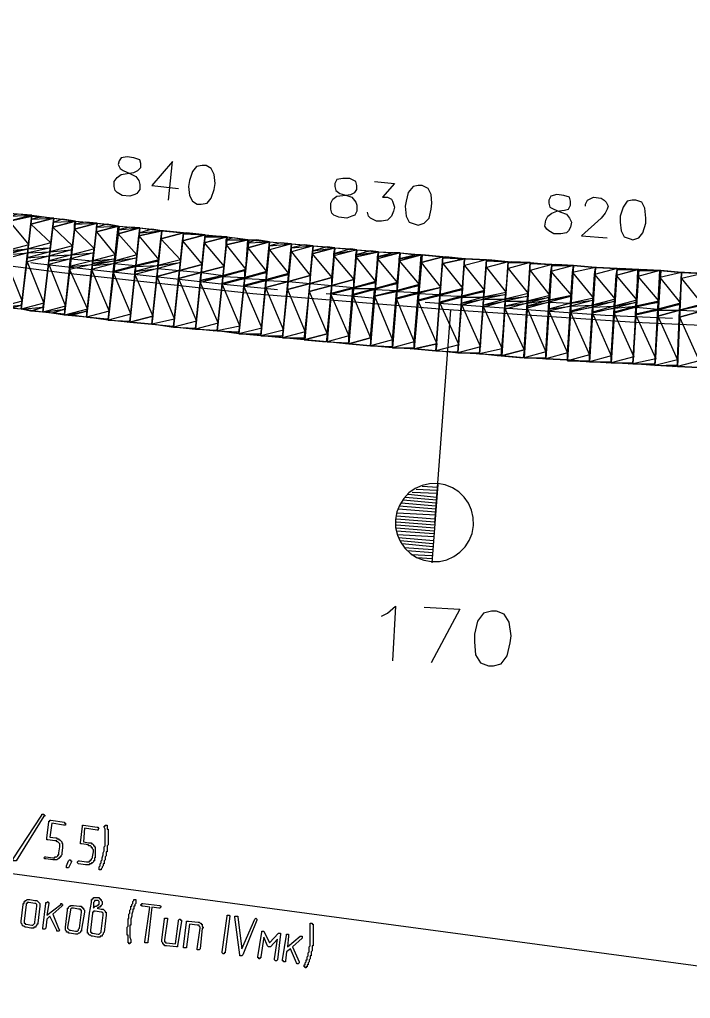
# Model space of a CAD drawing. Header units: millimetres. Extents: x 1 to 1188, y 1 to 840.
# Drawn here: x 632 to 675, y 451 to 513.8 of the extents above; entities that cross this region are included whole.
import ezdxf

# ---------------------------------------------------------------- set-up
doc = ezdxf.new("R2010")
doc.units = ezdxf.units.MM
doc.layers.add('GEOMETRY', color=7, linetype='Continuous')
doc.layers.add('TEXT_OUTLINE', color=7, linetype='Continuous')

msp = doc.modelspace()

# ---------------------------------------------------------------- linework, layer by layer
at = {"layer": 'GEOMETRY'}
for points in [[(40.203, 736.035), (457.652, 546.869), (468.891, 541.916), (480.257, 537.154), (491.752, 532.708), (503.244, 528.391), (514.865, 524.39), (526.613, 520.58), (538.36, 517.088), (550.234, 513.785), (562.109, 510.738), (574.11, 507.88), (586.176, 505.34), (598.241, 502.991), (610.369, 500.958), (622.497, 499.117), (634.69, 497.53), (646.945, 496.196), (659.201, 495.18), (671.456, 494.355), (683.776, 493.783)], [(641.547, 502.165), (641.802, 504.642), (640.468, 503.118), (642.182, 502.927)], [(654.756, 503.371), (656.026, 503.244), (655.264, 502.356), (655.581, 502.356), (655.835, 502.229), (655.898, 502.102), (656.026, 501.72), (655.963, 501.467), (655.835, 501.148), (655.581, 500.895), (655.201, 500.831), (654.882, 500.831), (654.502, 501.022), (654.375, 501.148), (654.31, 501.403)], [(668.281, 501.784), (668.281, 501.91), (668.408, 502.165), (668.535, 502.229), (668.789, 502.356), (669.297, 502.292), (669.488, 502.165), (669.615, 502.039), (669.742, 501.784), (669.678, 501.594), (669.552, 501.34), (669.297, 501.022), (668.027, 499.879), (669.678, 499.752)], [(639.706, 500.388), (639.071, 494.355)], [(653.613, 498.99), (653.105, 492.957)], [(632.721, 498.165), (633.166, 498.102), (645.294, 496.768), (648.532, 496.451)], [(632.721, 498.165), (633.166, 498.102), (645.294, 496.768), (648.532, 496.451)], [(667.519, 497.973), (667.139, 491.942)], [(651.644, 496.196), (654.819, 495.879)], [(651.644, 496.196), (654.819, 495.879)], [(657.994, 495.625), (669.552, 494.798), (673.869, 494.608)], [(657.994, 495.625), (669.552, 494.798), (673.869, 494.608)], [(658.629, 481.464), (659.645, 495.117)], [(658.756, 483.369), (657.169, 483.432)], [(658.756, 483.559), (657.422, 483.623)], [(658.819, 483.751), (657.804, 483.814)], [(658.819, 483.941), (658.439, 478.923)], [(658.693, 482.544), (656.47, 482.734)], [(658.693, 482.734), (656.597, 482.925)], [(658.756, 482.925), (656.723, 483.115)], [(658.756, 483.115), (656.915, 483.306)], [(658.693, 481.972), (656.216, 482.098)], [(658.693, 482.163), (656.28, 482.353)], [(658.693, 482.353), (656.343, 482.544)], [(658.629, 481.718), (656.153, 481.908)], [(658.629, 481.528), (656.153, 481.718)], [(658.629, 481.338), (656.153, 481.528)], [(658.629, 481.146), (656.153, 481.338)], [(658.566, 480.956), (656.153, 481.146)], [(658.566, 480.766), (656.153, 480.956)], [(658.566, 480.576), (656.216, 480.702)], [(658.566, 480.321), (656.28, 480.511)], [(658.502, 480.131), (656.406, 480.321)], [(658.502, 479.94), (656.533, 480.131)], [(658.502, 479.75), (656.66, 479.877)], [(658.502, 479.559), (656.852, 479.685)], [(658.439, 479.369), (657.105, 479.432)], [(658.439, 479.178), (657.485, 479.242)], [(655.201, 475.495), (655.581, 475.685), (656.089, 476.13), (655.898, 472.638)], [(657.931, 476.067), (660.217, 475.94), (658.376, 472.51)], [(549.535, 470.034), (691.078, 450.984)]]:
    msp.add_lwpolyline(points, dxfattribs=at)
for points in [[(638.881, 504.959), (638.5, 504.895), (638.372, 504.705), (638.309, 504.452), (638.435, 504.197), (638.627, 504.07), (639.071, 503.88), (639.452, 503.689), (639.643, 503.435), (639.706, 503.181), (639.706, 502.864), (639.516, 502.609), (639.389, 502.546), (639.071, 502.419), (638.564, 502.482), (638.245, 502.673), (638.119, 502.801), (638.055, 503.054), (638.055, 503.371), (638.245, 503.626), (638.5, 503.816), (638.881, 503.88), (639.326, 503.943), (639.579, 504.07), (639.769, 504.26), (639.769, 504.515), (639.706, 504.769), (639.326, 504.895)], [(643.706, 504.388), (643.326, 504.323), (643.071, 504.006), (642.881, 503.435), (642.818, 503.054), (642.881, 502.482), (643.071, 502.102), (643.389, 501.91), (643.643, 501.91), (644.023, 501.975), (644.278, 502.292), (644.469, 502.864), (644.532, 503.244), (644.469, 503.816), (644.278, 504.197), (643.96, 504.388)], [(652.723, 503.563), (652.343, 503.498), (652.216, 503.244), (652.216, 503.054), (652.279, 502.801), (652.533, 502.609), (652.978, 502.482), (653.295, 502.356), (653.548, 502.039), (653.613, 501.847), (653.613, 501.467), (653.485, 501.213), (653.295, 501.148), (652.978, 501.022), (652.469, 501.085), (652.152, 501.213), (652.026, 501.34), (651.961, 501.594), (651.961, 501.975), (652.089, 502.229), (652.343, 502.419), (652.723, 502.482), (653.231, 502.546), (653.485, 502.673), (653.613, 502.864), (653.613, 503.118), (653.548, 503.371), (653.168, 503.563)], [(657.55, 503.118), (657.232, 503.054), (656.915, 502.673), (656.788, 502.102), (656.723, 501.784), (656.788, 501.148), (656.978, 500.768), (657.359, 500.641), (657.55, 500.578), (657.931, 500.705), (658.248, 501.022), (658.376, 501.594), (658.439, 501.975), (658.376, 502.546), (658.184, 502.927), (657.804, 503.118)], [(666.44, 502.546), (666.058, 502.419), (665.931, 502.165), (665.931, 501.975), (665.995, 501.72), (666.248, 501.594), (666.694, 501.403), (667.075, 501.277), (667.265, 501.022), (667.392, 500.768), (667.329, 500.451), (667.202, 500.196), (667.075, 500.069), (666.694, 500.006), (666.248, 500.006), (665.931, 500.196), (665.805, 500.323), (665.678, 500.514), (665.741, 500.895), (665.868, 501.148), (666.122, 501.34), (666.44, 501.467), (666.947, 501.53), (667.202, 501.594), (667.329, 501.847), (667.329, 502.102), (667.265, 502.356), (666.884, 502.482)], [(671.266, 502.165), (670.948, 502.102), (670.694, 501.72), (670.504, 501.148), (670.504, 500.768), (670.567, 500.196), (670.757, 499.816), (671.139, 499.689), (671.329, 499.626), (671.71, 499.752), (671.964, 500.069), (672.155, 500.705), (672.155, 501.022), (672.091, 501.657), (671.901, 502.039), (671.519, 502.165)], [(631.388, 501.34), (632.784, 501.213), (632.085, 495.18), (630.689, 495.307)], [(631.388, 501.148), (632.784, 501.213), (631.323, 500.831)], [(632.784, 501.148), (631.323, 500.831), (632.784, 501.148), (631.323, 500.831), (632.784, 501.213), (632.784, 501.148), (633.356, 501.085), (632.784, 500.958)], [(632.784, 501.148), (631.323, 500.831), (632.594, 499.307)], [(631.895, 501.277), (631.388, 501.148), (632.784, 501.213)], [(632.784, 501.213), (634.181, 501.022), (633.483, 494.99), (632.085, 495.18)], [(632.784, 500.958), (634.181, 501.022), (632.721, 500.641)], [(632.721, 500.641), (634.181, 501.022)], [(634.181, 501.022), (634.181, 501.022), (634.181, 501.022), (634.181, 501.022), (632.721, 500.641), (634.181, 501.022), (634.753, 500.958), (634.181, 500.768)], [(634.181, 501.022), (632.721, 500.641), (633.991, 499.434)], [(632.784, 501.213), (632.784, 501.213), (632.784, 501.148), (632.784, 501.213), (632.784, 501.148)], [(633.356, 501.085), (632.784, 500.958), (634.181, 501.022)], [(634.181, 501.022), (635.579, 500.831), (634.88, 494.863), (633.483, 494.99)], [(634.753, 500.958), (634.181, 500.768), (635.579, 500.831)], [(631.323, 500.831), (632.594, 499.307), (631.133, 498.927)], [(632.721, 500.641), (633.991, 499.434), (632.531, 499.054)], [(634.118, 500.451), (635.389, 499.244), (633.928, 498.864)], [(634.181, 500.768), (635.579, 500.831), (634.118, 500.451)], [(634.118, 500.451), (635.579, 500.831)], [(635.579, 500.831), (635.579, 500.831), (635.579, 500.831), (635.579, 500.831), (634.118, 500.451), (635.579, 500.831), (636.214, 500.768), (635.515, 500.641)], [(635.579, 500.831), (634.118, 500.451), (635.389, 499.244)], [(635.579, 500.831), (636.976, 500.705), (636.277, 494.672), (634.88, 494.798)], [(635.515, 500.323), (636.785, 499.054), (635.325, 498.672)], [(636.214, 500.768), (635.515, 500.641), (636.976, 500.705)], [(635.515, 500.641), (636.976, 500.705), (635.515, 500.323)], [(635.515, 500.323), (636.976, 500.705)], [(636.976, 500.705), (636.976, 500.705), (636.976, 500.705), (636.976, 500.705), (635.515, 500.323), (636.976, 500.705), (637.61, 500.641), (636.913, 500.451)], [(636.976, 500.705), (635.515, 500.323), (636.785, 499.054)], [(636.976, 500.705), (638.372, 500.514), (637.673, 494.481), (636.277, 494.672)], [(637.61, 500.641), (636.913, 500.451), (638.309, 500.514)], [(636.913, 500.451), (638.309, 500.514), (636.913, 500.133)], [(636.913, 500.133), (638.309, 500.514)], [(638.309, 500.514), (636.913, 500.133)], [(638.309, 500.514), (636.913, 500.133), (638.119, 498.672)], [(638.309, 500.514), (639.706, 500.388), (639.071, 494.355), (637.673, 494.481)], [(638.372, 500.514), (639.071, 500.451), (638.309, 500.26)], [(639.071, 500.451), (638.309, 500.26), (639.706, 500.388)], [(638.309, 500.26), (639.706, 500.388), (638.309, 500.006)], [(638.309, 500.006), (639.706, 500.388)], [(639.706, 500.388), (639.706, 500.388), (639.706, 500.388), (639.706, 500.388), (638.309, 500.006), (639.706, 500.388), (640.468, 500.323), (639.706, 500.069)], [(639.706, 500.388), (638.309, 500.006), (639.516, 498.672)], [(639.706, 500.388), (641.103, 500.196), (640.468, 494.228), (639.071, 494.355)], [(640.468, 500.323), (639.706, 500.069), (641.103, 500.196)], [(636.913, 500.133), (638.119, 498.672), (636.658, 498.292)], [(638.309, 500.006), (639.516, 498.672), (638.119, 498.292)], [(639.643, 499.879), (640.913, 498.355), (639.452, 497.973)], [(639.706, 500.069), (641.103, 500.196), (639.643, 499.879)], [(639.643, 499.879), (641.103, 500.196)], [(641.103, 500.196), (641.103, 500.196), (641.103, 500.196), (641.103, 500.196), (639.643, 499.879)], [(641.103, 500.196), (639.643, 499.879), (640.913, 498.355)], [(641.103, 500.196), (642.501, 500.069), (641.865, 494.038), (640.468, 494.228)], [(641.04, 499.689), (642.309, 498.355), (640.848, 497.973)], [(641.103, 500.196), (642.501, 500.069), (641.04, 499.689)], [(641.04, 499.689), (642.501, 500.069)], [(642.501, 500.069), (642.501, 500.069), (642.501, 500.069), (642.501, 500.069), (641.04, 499.689)], [(642.501, 500.069), (641.04, 499.689), (642.309, 498.355)], [(641.23, 500.196), (641.103, 500.196), (642.501, 500.069)], [(642.501, 500.069), (643.897, 499.943), (643.263, 493.91), (641.865, 494.038)], [(642.501, 500.006), (643.897, 499.943), (642.436, 499.561)], [(642.436, 499.561), (643.897, 499.943)], [(643.897, 499.943), (643.897, 499.943), (643.897, 499.943), (643.897, 499.943), (642.436, 499.561)], [(643.897, 499.943), (642.436, 499.561), (643.706, 498.038)], [(642.501, 500.069), (642.691, 500.069), (642.501, 500.006)], [(642.691, 500.069), (642.501, 500.006), (643.897, 499.943)], [(643.897, 499.943), (645.294, 499.816), (644.659, 493.783), (643.263, 493.91)], [(643.897, 499.816), (645.294, 499.816), (643.833, 499.434)], [(643.833, 499.434), (645.294, 499.816)], [(645.294, 499.816), (645.294, 499.816), (645.294, 499.816), (645.294, 499.816), (643.833, 499.434)], [(645.294, 499.816), (643.833, 499.434), (645.104, 497.91)], [(643.897, 499.943), (644.215, 499.879), (643.897, 499.816)], [(644.215, 499.879), (643.897, 499.816), (645.294, 499.816)], [(645.294, 499.816), (646.691, 499.626), (646.056, 493.593), (644.659, 493.783)], [(645.294, 499.816), (645.676, 499.752), (645.231, 499.626)], [(645.676, 499.752), (645.231, 499.626), (646.628, 499.626)], [(631.133, 498.927), (632.531, 499.054), (631.07, 498.735), (631.133, 498.927), (629.673, 498.545), (631.07, 498.735)], [(632.531, 499.054), (633.991, 499.117), (632.531, 498.8), (632.531, 499.054), (631.07, 498.672), (632.531, 498.8)], [(632.531, 499.054), (631.07, 498.735)], [(631.07, 498.735), (632.531, 499.054), (631.07, 498.672)], [(632.594, 499.307), (631.133, 498.927), (632.531, 499.054)], [(633.991, 499.434), (632.531, 499.054), (633.991, 499.117)], [(633.991, 499.117), (632.531, 498.8), (633.928, 498.864)], [(635.389, 499.244), (633.928, 498.864), (635.325, 498.99)], [(636.785, 499.054), (635.325, 498.672), (636.721, 498.8)], [(642.436, 499.561), (643.706, 498.038), (642.246, 497.656)], [(643.833, 499.434), (645.104, 497.91), (643.643, 497.53)], [(645.231, 499.307), (646.501, 497.72), (645.04, 497.339)], [(645.231, 499.626), (646.628, 499.626), (645.231, 499.307)], [(645.231, 499.307), (646.628, 499.626)], [(646.628, 499.626), (645.231, 499.307)], [(646.628, 499.626), (645.231, 499.307), (646.501, 497.72)], [(646.691, 499.626), (648.025, 499.498), (647.453, 493.466), (646.056, 493.593)], [(646.628, 499.117), (647.834, 497.593), (646.438, 497.213)], [(646.691, 499.626), (647.198, 499.626), (646.628, 499.434)], [(647.198, 499.626), (646.628, 499.434), (648.025, 499.498)], [(646.628, 499.434), (648.025, 499.498), (646.628, 499.117)], [(646.628, 499.117), (648.025, 499.498)], [(648.025, 499.498), (648.025, 499.498), (648.025, 499.498), (648.025, 499.498), (646.628, 499.117)], [(648.025, 499.498), (646.628, 499.117), (647.834, 497.593)], [(648.025, 499.498), (649.421, 499.371), (648.851, 493.339), (647.453, 493.466)], [(648.025, 499.498), (648.723, 499.434), (648.025, 499.244)], [(648.723, 499.434), (648.025, 499.244), (649.421, 499.371)], [(648.025, 499.244), (649.421, 499.371), (648.025, 498.99)], [(649.421, 499.371), (648.025, 498.99), (649.231, 497.466)], [(649.421, 499.371), (650.819, 499.244), (650.247, 493.211), (648.851, 493.339)], [(649.421, 499.371), (650.247, 499.307), (649.421, 499.117)], [(650.247, 499.307), (649.421, 499.117), (650.819, 499.244)], [(649.421, 499.117), (650.819, 499.244), (649.421, 498.864)], [(650.819, 499.244), (649.421, 498.864), (650.628, 497.339)], [(650.819, 499.244), (652.216, 499.117), (651.707, 493.084), (650.31, 493.211)], [(650.819, 498.927), (652.216, 499.117), (650.755, 498.735)], [(650.755, 498.735), (652.216, 499.117)], [(652.216, 499.117), (652.216, 499.117), (652.216, 499.117), (652.216, 499.117), (650.755, 498.735)], [(652.216, 499.117), (650.755, 498.735), (652.026, 497.213)], [(650.819, 499.244), (651.707, 499.181), (650.819, 498.927)], [(651.707, 499.181), (650.819, 498.927), (652.216, 499.117)], [(652.216, 499.117), (653.613, 498.99), (653.105, 492.957), (651.707, 493.084)], [(652.216, 499.117), (653.231, 499.054), (652.152, 498.735)], [(653.231, 499.054), (652.152, 498.735), (653.613, 498.99)], [(631.07, 498.419), (632.15, 495.689), (630.689, 495.307)], [(631.07, 498.672), (632.531, 498.8), (631.07, 498.419)], [(632.531, 498.8), (631.07, 498.419), (632.15, 495.689)], [(633.928, 498.864), (635.325, 498.99), (633.928, 498.609), (633.928, 498.864), (632.467, 498.482), (633.928, 498.609)], [(632.531, 498.8), (633.928, 498.864), (632.467, 498.482)], [(632.467, 498.482), (633.928, 498.609), (632.467, 498.228)], [(633.928, 498.609), (632.467, 498.228), (633.546, 495.56)], [(635.325, 498.672), (636.721, 498.8), (635.26, 498.419), (635.325, 498.672), (633.864, 498.292), (635.26, 498.419)], [(633.928, 498.609), (635.325, 498.672), (633.864, 498.292)], [(633.864, 498.292), (635.26, 498.419), (633.864, 498.038)], [(635.26, 498.419), (633.864, 498.038), (634.944, 495.37)], [(635.325, 498.99), (633.928, 498.609), (635.325, 498.672)], [(635.26, 498.419), (636.658, 498.292), (635.197, 497.91)], [(636.658, 498.292), (638.119, 498.419), (636.658, 498.102), (636.658, 498.292), (635.197, 497.91), (636.658, 498.038)], [(636.721, 498.8), (635.26, 498.419), (636.658, 498.292)], [(638.119, 498.672), (636.658, 498.292), (638.119, 498.419)], [(638.119, 498.292), (639.516, 498.482), (638.055, 498.102), (638.119, 498.292), (636.658, 497.973), (638.055, 498.102)], [(638.119, 498.419), (636.658, 498.102), (638.119, 498.292)], [(639.516, 498.482), (638.055, 498.102), (639.452, 497.973)], [(639.516, 498.672), (638.119, 498.292), (639.516, 498.482)], [(648.025, 498.99), (649.231, 497.466), (647.834, 497.085)], [(649.421, 498.864), (650.628, 497.339), (649.231, 496.958)], [(650.755, 498.735), (652.026, 497.213), (650.628, 496.831)], [(652.152, 498.609), (653.422, 497.085), (652.026, 496.704)], [(652.152, 498.735), (653.613, 498.99), (652.152, 498.609)], [(653.613, 498.99), (652.152, 498.609), (653.422, 497.085)], [(653.613, 498.99), (655.009, 498.864), (654.502, 492.831), (653.105, 492.957)], [(653.548, 498.545), (654.819, 496.958), (653.422, 496.577)], [(653.613, 498.99), (654.502, 498.927), (653.548, 498.672)], [(654.502, 498.927), (653.548, 498.672), (655.009, 498.864)], [(653.548, 498.672), (655.009, 498.864), (653.548, 498.545)], [(653.548, 498.545), (655.009, 498.864)], [(655.009, 498.864), (655.009, 498.864), (655.009, 498.864), (655.009, 498.864), (653.548, 498.545), (655.009, 498.864), (655.963, 498.8), (654.946, 498.545)], [(655.009, 498.864), (653.548, 498.545), (654.819, 496.958)], [(655.009, 498.864), (656.406, 498.8), (655.898, 492.704), (654.502, 492.831)], [(654.946, 498.419), (656.216, 496.894), (654.819, 496.514)], [(655.963, 498.8), (654.946, 498.545), (656.406, 498.8)], [(654.946, 498.545), (656.406, 498.8), (654.946, 498.419)], [(656.406, 498.8), (654.946, 498.419), (656.216, 496.894)], [(656.406, 498.8), (657.804, 498.672), (657.295, 492.64), (655.898, 492.704)], [(656.406, 498.8), (657.422, 498.672), (656.343, 498.419)], [(657.422, 498.672), (656.343, 498.419), (657.74, 498.672)], [(656.343, 498.419), (657.74, 498.672), (656.343, 498.292)], [(656.343, 498.292), (657.74, 498.672)], [(657.74, 498.672), (656.343, 498.292)], [(657.74, 498.672), (656.343, 498.292), (657.614, 496.768)], [(657.74, 498.672), (659.138, 498.545), (658.693, 492.514), (657.295, 492.64)], [(657.804, 498.672), (659.138, 498.545), (657.74, 498.165)], [(657.74, 498.165), (659.138, 498.545)], [(659.138, 498.545), (659.138, 498.545), (659.138, 498.545), (659.138, 498.545), (657.74, 498.165)], [(659.138, 498.545), (657.74, 498.165), (659.01, 496.577)], [(659.138, 498.545), (657.804, 498.672)], [(659.138, 498.545), (660.534, 498.419), (660.09, 492.385), (658.693, 492.514)], [(659.138, 498.545), (659.328, 498.545), (659.138, 498.482)], [(659.328, 498.545), (659.138, 498.482), (660.534, 498.419)], [(659.138, 498.482), (660.534, 498.419), (659.138, 498.102)], [(659.138, 498.102), (660.534, 498.419)], [(660.534, 498.419), (660.534, 498.419), (660.534, 498.419), (660.534, 498.419), (659.138, 498.102)], [(660.534, 498.419), (659.138, 498.102), (660.407, 496.514)], [(660.534, 498.419), (661.931, 498.355), (661.486, 492.322), (660.09, 492.385)], [(660.597, 498.419), (660.534, 498.419), (661.931, 498.355)], [(660.534, 498.419), (661.931, 498.355), (660.534, 497.973)], [(632.467, 498.228), (633.546, 495.56), (632.085, 495.18)], [(633.864, 498.038), (634.944, 495.37), (633.483, 494.99)], [(635.197, 497.91), (636.658, 498.038), (635.197, 497.72)], [(636.658, 498.038), (635.197, 497.72), (636.341, 495.18)], [(636.658, 497.973), (638.055, 498.102), (636.594, 497.72)], [(638.055, 498.102), (636.594, 497.72), (637.738, 495.053)], [(636.658, 498.102), (638.119, 498.292), (636.658, 497.973)], [(639.452, 497.973), (640.913, 498.292), (639.452, 497.91), (639.452, 497.973), (637.992, 497.593), (639.452, 497.91)], [(638.055, 498.102), (639.452, 497.973), (637.992, 497.593)], [(637.992, 497.593), (639.452, 497.91), (637.992, 497.53)], [(639.452, 497.91), (637.992, 497.53), (639.134, 494.863)], [(640.848, 497.973), (642.309, 498.165), (640.848, 497.783), (640.848, 497.973), (639.389, 497.593), (640.848, 497.783)], [(639.452, 497.91), (640.848, 497.973), (639.389, 497.593)], [(639.389, 497.593), (640.848, 497.783), (639.389, 497.403)], [(640.848, 497.783), (639.389, 497.403), (640.531, 494.735)], [(640.913, 498.355), (639.452, 497.973), (640.913, 498.292)], [(640.913, 498.292), (639.452, 497.91), (640.848, 497.973)], [(640.848, 497.783), (642.246, 497.656), (640.785, 497.276)], [(642.309, 498.355), (640.848, 497.973), (642.309, 498.165)], [(642.309, 498.165), (640.848, 497.783), (642.246, 497.656)], [(642.246, 497.656), (643.706, 498.038)], [(643.706, 498.038), (642.246, 497.656)], [(643.706, 498.038), (642.246, 497.656), (643.643, 497.53)], [(643.643, 497.53), (645.104, 497.91)], [(645.104, 497.91), (643.643, 497.53)], [(645.104, 497.91), (643.643, 497.53), (645.04, 497.339)], [(656.343, 498.292), (657.614, 496.768), (656.216, 496.386)], [(657.74, 498.165), (659.01, 496.577), (657.55, 496.259)], [(659.138, 498.102), (660.407, 496.514), (658.946, 496.132)], [(660.534, 497.973), (661.804, 496.386), (660.344, 496.006)], [(661.931, 498.355), (660.534, 497.973), (661.804, 496.386)], [(661.931, 498.355), (663.328, 498.228), (662.883, 492.195), (661.486, 492.322)], [(661.931, 497.847), (663.202, 496.259), (661.741, 495.942)], [(661.931, 498.355), (662.058, 498.355), (661.931, 498.292)], [(662.058, 498.355), (661.931, 498.292), (663.328, 498.228)], [(661.931, 498.292), (663.328, 498.228), (661.931, 497.847)], [(663.328, 498.228), (661.931, 497.847), (663.202, 496.259)], [(663.328, 498.228), (664.726, 498.165), (664.344, 492.069), (662.947, 492.195)], [(663.328, 497.783), (664.598, 496.196), (663.138, 495.815)], [(663.328, 498.228), (663.519, 498.228), (663.328, 498.165)], [(663.519, 498.228), (663.328, 498.165), (664.726, 498.165)], [(663.328, 498.165), (664.726, 498.165), (663.328, 497.783)], [(664.726, 498.165), (663.328, 497.783), (664.598, 496.196)], [(664.726, 498.165), (666.122, 498.038), (665.741, 492.005), (664.344, 492.069)], [(664.726, 498.165), (664.916, 498.102), (664.726, 498.102)], [(664.916, 498.102), (664.726, 498.102), (666.122, 498.038)], [(664.726, 498.102), (666.122, 498.038), (664.726, 497.656)], [(666.122, 498.038), (664.726, 497.656), (665.995, 496.069)], [(666.122, 498.038), (667.519, 497.973), (667.139, 491.942), (665.741, 492.005)], [(666.122, 497.973), (667.519, 497.973), (666.058, 497.593)], [(667.519, 497.973), (666.058, 497.593), (667.392, 496.069)], [(666.122, 498.038), (666.377, 498.038), (666.122, 497.973)], [(666.377, 498.038), (666.122, 497.973), (667.519, 497.973)], [(667.519, 497.973), (668.916, 497.847), (668.535, 491.815), (667.139, 491.942)], [(667.519, 497.973), (668.916, 497.847), (667.456, 497.53)], [(668.916, 497.847), (667.456, 497.53), (668.789, 495.879)], [(668.916, 497.847), (667.519, 497.973)], [(668.916, 497.847), (670.314, 497.783), (669.932, 491.752), (668.535, 491.815)], [(668.916, 497.847), (670.314, 497.783), (668.853, 497.403)], [(670.314, 497.783), (668.853, 497.403), (670.185, 495.815)], [(668.98, 497.847), (668.916, 497.847), (670.314, 497.783)], [(670.314, 497.783), (671.71, 497.72), (671.329, 491.688), (669.932, 491.752)], [(670.314, 497.783), (670.44, 497.783), (670.314, 497.72)], [(670.44, 497.783), (670.314, 497.72), (671.71, 497.72)], [(635.197, 497.72), (636.341, 495.18), (634.88, 494.798)], [(636.594, 497.72), (637.738, 495.053), (636.277, 494.672)], [(637.992, 497.53), (639.134, 494.863), (637.673, 494.481)], [(639.389, 497.403), (640.531, 494.735), (639.071, 494.355)], [(640.785, 497.276), (641.929, 494.545), (640.468, 494.228)], [(640.785, 497.276), (642.246, 497.656)], [(642.246, 497.656), (640.785, 497.276)], [(642.246, 497.656), (640.785, 497.276), (641.929, 494.545)], [(642.182, 497.148), (643.326, 494.418), (641.865, 494.038)], [(642.246, 497.656), (643.643, 497.53), (642.182, 497.148)], [(642.182, 497.148), (643.643, 497.53)], [(643.643, 497.53), (642.182, 497.148)], [(643.643, 497.53), (642.182, 497.148), (643.326, 494.418)], [(645.04, 497.339), (646.438, 497.656), (645.04, 497.276), (645.04, 497.339), (643.58, 497.021), (645.04, 497.276)], [(643.643, 497.53), (645.04, 497.339), (643.58, 497.021)], [(643.58, 497.021), (645.04, 497.276), (643.58, 496.894)], [(645.04, 497.276), (643.58, 496.894), (644.722, 494.291)], [(646.438, 497.213), (647.834, 497.53), (646.438, 497.148), (646.438, 497.213), (644.977, 496.831), (646.438, 497.148)], [(645.04, 497.276), (646.438, 497.213), (644.977, 496.831)], [(644.977, 496.831), (646.438, 497.148), (644.977, 496.768)], [(646.438, 497.148), (644.977, 496.768), (646.119, 494.101)], [(646.501, 497.72), (645.04, 497.339), (646.438, 497.656)], [(646.438, 497.656), (645.04, 497.276), (646.438, 497.213)], [(647.834, 497.085), (649.231, 497.403), (647.834, 497.021), (647.834, 497.085), (646.373, 496.704), (647.834, 497.021)], [(646.438, 497.148), (647.834, 497.085), (646.373, 496.704)], [(647.834, 497.593), (646.438, 497.213), (647.834, 497.53)], [(647.834, 497.53), (646.438, 497.148), (647.834, 497.085)], [(649.231, 497.466), (647.834, 497.085), (649.231, 497.403)], [(649.231, 497.403), (647.834, 497.021), (649.231, 496.958)], [(649.231, 496.958), (650.628, 497.339)], [(650.628, 497.339), (649.231, 496.958)], [(650.628, 497.339), (649.231, 496.958), (650.628, 496.831)], [(650.628, 496.831), (652.026, 497.213)], [(652.026, 497.213), (650.628, 496.831)], [(652.026, 497.213), (650.628, 496.831), (652.026, 496.704)], [(664.726, 497.656), (665.995, 496.069), (664.534, 495.689)], [(666.058, 497.593), (667.392, 496.069), (665.931, 495.752)], [(667.456, 497.53), (668.789, 495.879), (667.329, 495.56)], [(668.853, 497.403), (670.185, 495.815), (668.726, 495.434)], [(670.25, 497.339), (671.583, 495.752), (670.122, 495.37)], [(670.314, 497.72), (671.71, 497.72), (670.25, 497.339)], [(671.646, 497.72), (670.25, 497.339), (671.583, 495.752)], [(671.71, 497.72), (673.107, 497.656), (672.727, 491.56), (671.329, 491.688)], [(671.646, 497.276), (672.98, 495.689), (671.519, 495.37)], [(671.71, 497.656), (673.044, 497.656), (671.646, 497.276)], [(673.044, 497.656), (671.646, 497.276), (672.98, 495.689)], [(671.71, 497.72), (671.838, 497.72), (671.71, 497.656)], [(671.838, 497.72), (671.71, 497.656), (673.044, 497.656)], [(673.044, 497.656), (674.441, 497.53), (674.186, 491.497), (672.727, 491.56)], [(673.044, 497.213), (674.377, 495.56), (672.917, 495.18)], [(673.107, 497.656), (673.044, 497.656), (674.441, 497.53)], [(673.044, 497.656), (674.441, 497.53), (673.044, 497.213)], [(674.441, 497.53), (673.044, 497.213), (674.377, 495.56)], [(674.441, 497.53), (675.838, 497.466), (675.583, 491.433), (674.186, 491.497)], [(674.441, 497.148), (675.773, 495.497), (674.314, 495.117)], [(674.631, 497.53), (674.441, 497.53), (675.838, 497.466)], [(674.441, 497.53), (675.838, 497.466), (674.441, 497.148)], [(675.838, 497.466), (674.441, 497.148), (675.773, 495.497)], [(643.58, 496.894), (644.722, 494.291), (643.263, 493.91)], [(644.977, 496.768), (646.119, 494.101), (644.659, 493.783)], [(646.373, 496.641), (647.517, 493.973), (646.056, 493.593)], [(646.373, 496.704), (647.834, 497.021), (646.373, 496.641)], [(647.834, 497.021), (646.373, 496.641), (647.517, 493.973)], [(647.77, 496.577), (648.914, 493.846), (647.453, 493.466)], [(647.834, 497.021), (649.231, 496.958), (647.77, 496.577)], [(647.77, 496.577), (649.231, 496.958)], [(649.231, 496.958), (647.77, 496.577)], [(649.231, 496.958), (647.77, 496.577), (648.914, 493.846)], [(649.231, 496.958), (650.628, 496.831), (649.168, 496.451)], [(649.168, 496.451), (650.628, 496.831)], [(650.628, 496.831), (649.168, 496.451)], [(650.628, 496.831), (649.168, 496.451), (650.31, 493.719)], [(650.628, 496.831), (652.026, 496.704), (650.565, 496.323)], [(650.565, 496.323), (652.026, 496.704)], [(652.026, 496.704), (650.565, 496.323)], [(652.026, 496.704), (650.565, 496.323), (651.707, 493.593)], [(653.422, 496.577), (654.819, 496.894), (653.358, 496.514), (653.422, 496.577), (651.961, 496.196), (653.358, 496.514)], [(652.026, 496.704), (653.422, 496.577), (651.961, 496.196)], [(651.961, 496.196), (653.358, 496.514), (651.961, 496.132)], [(653.358, 496.514), (651.961, 496.132), (653.105, 493.466)], [(652.026, 496.704), (653.422, 497.085)], [(653.422, 497.085), (652.026, 496.704)], [(653.422, 497.085), (652.026, 496.704), (653.422, 496.577)], [(654.819, 496.894), (653.358, 496.514), (654.819, 496.514)], [(654.819, 496.514), (656.216, 496.831), (654.756, 496.451), (654.819, 496.514), (653.358, 496.132), (654.756, 496.451)], [(653.358, 496.514), (654.819, 496.514), (653.358, 496.132)], [(654.819, 496.958), (653.422, 496.577), (654.819, 496.894)], [(656.216, 496.831), (654.756, 496.451), (656.216, 496.386)], [(656.216, 496.894), (654.819, 496.514), (656.216, 496.831)], [(656.216, 496.386), (657.614, 496.704), (656.153, 496.323)], [(657.614, 496.704), (656.153, 496.323), (657.55, 496.259)], [(657.55, 496.259), (659.01, 496.577), (657.55, 496.196), (657.55, 496.259), (656.153, 495.879), (657.55, 496.196)], [(657.614, 496.768), (656.216, 496.386), (657.614, 496.704)], [(659.01, 496.577), (657.55, 496.259)], [(659.01, 496.577), (657.55, 496.196), (658.946, 496.132)], [(660.407, 496.514), (658.946, 496.132), (660.407, 496.451)], [(649.168, 496.451), (650.31, 493.719), (648.851, 493.339)], [(650.565, 496.323), (651.707, 493.593), (650.247, 493.211)], [(651.961, 496.132), (653.105, 493.466), (651.707, 493.084)], [(653.358, 496.069), (654.502, 493.339), (653.105, 492.957)], [(653.358, 496.132), (654.756, 496.451), (653.358, 496.069)], [(654.756, 496.451), (653.358, 496.069), (654.502, 493.339)], [(654.756, 496.006), (655.898, 493.211), (654.502, 492.831)], [(654.756, 496.451), (656.216, 496.386), (654.756, 496.006)], [(656.153, 496.323), (654.756, 496.006), (656.153, 496.323), (654.756, 496.006), (656.216, 496.386)], [(656.153, 496.323), (654.756, 496.006), (655.898, 493.211)], [(656.153, 496.323), (657.55, 496.259), (656.153, 495.879)], [(656.153, 495.879), (657.55, 496.196), (656.153, 495.815)], [(657.55, 496.196), (656.153, 495.815), (657.295, 493.084)], [(658.946, 496.132), (660.407, 496.451), (658.946, 496.069), (658.946, 496.132), (657.55, 495.752), (658.946, 496.069)], [(657.55, 496.196), (658.946, 496.132), (657.55, 495.752)], [(657.55, 495.752), (658.946, 496.069), (657.55, 495.689)], [(658.946, 496.069), (657.55, 495.689), (658.756, 492.957)], [(660.407, 496.451), (658.946, 496.069), (660.344, 496.006)], [(660.344, 496.006), (661.804, 496.323), (660.344, 495.942), (660.344, 496.006), (658.946, 495.625), (660.344, 495.942)], [(658.946, 496.069), (660.344, 496.006), (658.946, 495.625)], [(658.946, 495.625), (660.344, 495.942), (658.946, 495.56)], [(660.344, 495.942), (658.946, 495.56), (660.153, 492.894)], [(661.804, 496.386), (660.344, 496.006), (661.804, 496.323)], [(661.804, 496.323), (660.344, 495.942), (661.741, 495.942)], [(661.741, 495.942), (663.202, 496.132), (661.741, 495.815), (661.741, 495.942), (660.344, 495.56), (661.741, 495.815)], [(660.344, 495.942), (661.741, 495.942), (660.344, 495.56)], [(663.202, 496.259), (661.741, 495.942), (663.202, 496.132)], [(663.202, 496.132), (661.741, 495.815), (663.138, 495.815)], [(663.138, 495.815), (664.598, 496.006), (663.138, 495.689), (663.138, 495.815), (661.741, 495.434), (663.138, 495.689)], [(664.598, 496.196), (663.138, 495.815), (664.598, 496.006)], [(664.598, 496.006), (663.138, 495.689), (664.534, 495.689)], [(664.534, 495.689), (665.995, 495.942), (664.534, 495.56), (664.534, 495.689), (663.138, 495.37), (664.534, 495.56)], [(665.995, 496.069), (664.534, 495.689), (665.995, 495.942)], [(665.931, 495.752), (667.392, 496.006), (665.931, 495.625), (665.931, 495.752), (664.534, 495.37), (665.931, 495.625)], [(665.995, 495.942), (664.534, 495.56), (665.931, 495.752)], [(667.392, 496.069), (665.931, 495.752), (667.392, 496.006)], [(667.392, 496.006), (665.931, 495.625), (667.329, 495.56)], [(632.15, 495.689), (630.689, 495.307), (632.085, 495.434)], [(630.689, 495.307), (632.085, 495.434), (631.452, 495.244)], [(631.452, 495.244), (632.085, 495.434), (632.085, 495.18)], [(633.546, 495.56), (632.085, 495.18), (633.483, 495.307)], [(632.085, 495.18), (633.483, 495.307), (632.721, 495.053)], [(632.721, 495.053), (633.483, 495.307), (633.483, 494.99)], [(634.944, 495.37), (633.483, 494.99), (634.88, 495.18)], [(656.153, 495.815), (657.295, 493.084), (655.898, 492.704)], [(657.55, 495.689), (658.756, 492.957), (657.295, 492.64)], [(658.946, 495.56), (660.153, 492.894), (658.693, 492.514)], [(660.344, 495.434), (661.551, 492.767), (660.09, 492.385)], [(660.344, 495.56), (661.741, 495.815), (660.344, 495.434)], [(661.741, 495.815), (660.344, 495.434), (661.551, 492.767)], [(661.741, 495.307), (662.947, 492.64), (661.486, 492.322)], [(661.741, 495.815), (663.138, 495.815), (661.741, 495.434)], [(661.741, 495.434), (663.138, 495.689), (661.741, 495.307)], [(663.138, 495.689), (661.741, 495.307), (662.947, 492.64)], [(663.138, 495.689), (664.534, 495.689), (663.138, 495.37)], [(663.138, 495.37), (664.534, 495.56), (663.138, 495.18)], [(664.534, 495.56), (663.138, 495.18), (664.344, 492.577)], [(664.534, 495.56), (665.931, 495.752), (664.534, 495.37)], [(664.534, 495.37), (665.931, 495.625), (664.534, 495.244)], [(665.931, 495.625), (664.534, 495.244), (665.741, 492.45)], [(667.329, 495.56), (668.789, 495.752), (667.329, 495.37), (667.329, 495.56), (665.931, 495.18), (667.329, 495.37)], [(665.931, 495.625), (667.329, 495.56), (665.931, 495.18)], [(665.931, 495.18), (667.329, 495.37), (665.931, 495.053)], [(667.329, 495.37), (665.931, 495.053), (667.139, 492.385)], [(668.789, 495.879), (667.329, 495.56), (668.789, 495.752)], [(668.789, 495.752), (667.329, 495.37), (668.726, 495.434)], [(668.726, 495.434), (670.185, 495.689), (668.726, 495.307), (668.726, 495.434), (667.329, 495.053), (668.726, 495.307)], [(667.329, 495.37), (668.726, 495.434), (667.329, 495.053)], [(667.329, 495.053), (668.726, 495.307), (667.329, 494.99)], [(668.726, 495.307), (667.329, 494.99), (668.535, 492.259)], [(670.185, 495.815), (668.726, 495.434), (670.185, 495.689)], [(670.185, 495.689), (668.726, 495.307), (670.122, 495.37)], [(670.122, 495.37), (671.583, 495.625), (670.122, 495.244), (670.122, 495.37), (668.726, 494.99), (670.122, 495.244)], [(668.726, 495.307), (670.122, 495.37), (668.726, 494.99)], [(671.583, 495.752), (670.122, 495.37), (671.583, 495.625)], [(671.583, 495.625), (670.122, 495.244), (671.519, 495.37)], [(671.519, 495.37), (672.98, 495.625), (671.519, 495.307), (671.519, 495.37), (670.122, 494.99), (671.519, 495.307)], [(670.122, 495.244), (671.519, 495.37), (670.122, 494.99)], [(670.122, 494.99), (671.519, 495.307), (670.122, 494.927)], [(671.519, 495.307), (670.122, 494.927), (671.393, 492.132)], [(672.98, 495.689), (671.519, 495.37), (672.98, 495.625)], [(672.98, 495.625), (671.519, 495.307), (672.917, 495.18)], [(672.917, 495.18), (674.377, 495.497), (672.917, 495.117), (672.917, 495.18), (671.519, 494.863), (672.917, 495.117)], [(671.519, 495.307), (672.917, 495.18), (671.519, 494.863)], [(674.377, 495.56), (672.917, 495.18), (674.377, 495.497)], [(674.377, 495.497), (672.917, 495.117), (674.314, 495.117)], [(675.773, 495.434), (674.314, 495.117), (675.773, 495.434), (674.314, 495.117), (675.773, 495.497)], [(675.773, 495.434), (674.314, 495.117), (675.71, 495.053)], [(633.483, 494.99), (634.88, 495.18), (634.055, 494.927)], [(634.055, 494.927), (634.88, 495.18), (634.88, 494.798)], [(636.341, 495.18), (634.88, 494.798), (636.277, 495.053)], [(634.88, 494.798), (636.277, 495.053), (635.325, 494.798)], [(635.325, 494.798), (636.277, 495.053), (636.277, 494.672)], [(637.738, 495.053), (636.277, 494.672), (637.673, 494.545)], [(636.277, 494.672), (637.673, 494.545), (637.61, 494.545)], [(639.134, 494.863), (637.673, 494.481), (639.071, 494.418)], [(640.468, 494.228), (639.071, 494.355), (640.468, 494.228), (639.071, 494.355), (640.531, 494.735)], [(663.138, 495.18), (664.344, 492.577), (662.883, 492.195)], [(664.534, 495.244), (665.741, 492.45), (664.344, 492.069)], [(665.931, 495.053), (667.139, 492.385), (665.741, 492.005)], [(667.329, 494.99), (668.535, 492.259), (667.139, 491.878)], [(668.726, 494.927), (669.932, 492.195), (668.535, 491.815)], [(668.726, 494.99), (670.122, 495.244), (668.726, 494.927)], [(670.122, 495.244), (668.726, 494.927), (669.932, 492.195)], [(670.122, 494.927), (671.393, 492.132), (669.932, 491.752)], [(671.519, 494.798), (672.79, 492.005), (671.329, 491.688)], [(671.519, 494.863), (672.917, 495.117), (671.519, 494.798)], [(672.917, 495.117), (671.519, 494.798), (672.79, 492.005)], [(672.917, 494.735), (674.186, 491.942), (672.727, 491.56)], [(672.917, 495.117), (674.314, 495.117), (672.917, 494.735)], [(672.917, 494.735), (674.314, 495.117)], [(674.314, 495.117), (672.917, 494.735)], [(674.314, 495.117), (672.917, 494.735), (674.186, 491.942)], [(674.314, 494.672), (675.583, 491.878), (674.186, 491.497)], [(674.314, 495.117), (675.71, 495.053), (674.314, 494.672)], [(674.314, 494.672), (675.71, 495.053)], [(675.71, 495.053), (674.314, 494.672)], [(675.71, 495.053), (674.314, 494.672), (675.583, 491.878)], [(637.61, 494.545), (637.673, 494.545), (637.673, 494.481)], [(637.673, 494.481), (639.071, 494.418), (638.881, 494.355)], [(638.881, 494.355), (639.071, 494.418), (639.071, 494.355)], [(641.929, 494.545), (640.468, 494.228), (641.865, 494.101)], [(640.468, 494.228), (641.865, 494.101), (641.739, 494.038)], [(641.739, 494.038), (641.865, 494.101), (641.865, 494.038)], [(643.326, 494.418), (641.865, 494.038), (643.263, 493.973)], [(641.865, 494.038), (643.263, 493.973), (643.071, 493.91)], [(644.722, 494.291), (643.263, 493.91), (644.659, 493.846)], [(646.119, 494.101), (644.659, 493.783), (646.056, 493.719)], [(643.071, 493.91), (643.263, 493.973), (643.263, 493.91)], [(643.263, 493.91), (644.659, 493.846), (644.405, 493.783)], [(644.405, 493.783), (644.659, 493.846), (644.659, 493.783)], [(644.659, 493.783), (646.056, 493.719), (645.739, 493.656)], [(645.739, 493.656), (646.056, 493.719), (646.056, 493.593)], [(647.517, 493.973), (646.056, 493.593), (647.453, 493.593)], [(646.056, 493.593), (647.453, 493.593), (647.135, 493.529)], [(647.135, 493.529), (647.453, 493.593), (647.453, 493.466)], [(648.914, 493.846), (647.453, 493.466), (648.851, 493.466)], [(647.453, 493.466), (648.851, 493.466), (648.532, 493.402)], [(648.532, 493.402), (648.851, 493.466), (648.851, 493.339)], [(650.31, 493.719), (648.851, 493.339), (650.31, 493.339)], [(651.644, 493.084), (650.247, 493.211), (651.644, 493.084), (650.247, 493.211), (651.707, 493.593)], [(653.105, 493.466), (651.707, 493.084), (653.105, 493.021)], [(648.851, 493.339), (650.31, 493.339), (649.93, 493.276)], [(649.93, 493.276), (650.31, 493.339), (650.247, 493.211)], [(651.707, 493.084), (653.105, 493.021), (652.914, 492.957)], [(652.914, 492.957), (653.105, 493.021), (653.105, 492.957)], [(654.502, 492.831), (653.105, 492.957), (654.502, 492.831), (653.105, 492.957), (654.502, 493.339)], [(655.898, 493.211), (654.502, 492.831), (655.898, 492.767)], [(654.502, 492.831), (655.898, 492.767), (655.771, 492.767)], [(655.771, 492.767), (655.898, 492.767), (655.898, 492.704)], [(657.295, 493.084), (655.898, 492.704), (657.295, 492.704)], [(658.693, 492.514), (657.295, 492.64), (658.693, 492.514), (657.295, 492.64), (658.756, 492.957)], [(660.153, 492.894), (658.693, 492.514), (660.09, 492.45)], [(661.551, 492.767), (660.09, 492.385), (661.486, 492.385)], [(655.898, 492.704), (657.295, 492.704), (657.042, 492.64)], [(657.042, 492.64), (657.295, 492.704), (657.295, 492.64)], [(658.693, 492.514), (660.09, 492.45), (659.963, 492.385)], [(659.963, 492.385), (660.09, 492.45), (660.09, 492.385)], [(660.09, 492.385), (661.486, 492.385), (661.296, 492.322)], [(661.296, 492.322), (661.486, 492.385), (661.486, 492.322)], [(662.947, 492.64), (661.486, 492.322), (662.883, 492.259)], [(661.486, 492.322), (662.883, 492.259), (662.63, 492.195)], [(662.63, 492.195), (662.883, 492.259), (662.883, 492.195)], [(664.281, 492.069), (662.883, 492.195), (664.281, 492.069), (662.883, 492.195), (664.344, 492.577)], [(665.741, 492.45), (664.344, 492.069), (665.741, 492.069)], [(667.139, 492.385), (665.741, 492.005), (667.139, 491.942)], [(668.535, 492.259), (667.139, 491.878), (668.535, 491.878)], [(669.932, 492.195), (668.535, 491.815), (669.932, 491.815)], [(671.393, 492.132), (669.932, 491.752), (671.329, 491.752)], [(664.344, 492.069), (665.741, 492.069), (665.551, 492.005)], [(665.551, 492.005), (665.741, 492.069), (665.741, 492.005)], [(665.741, 492.005), (667.139, 491.942), (667.075, 491.942)], [(667.139, 491.878), (668.535, 491.878), (668.344, 491.815)], [(668.344, 491.815), (668.535, 491.878), (668.535, 491.815)], [(668.535, 491.815), (669.932, 491.815), (669.615, 491.752)], [(669.615, 491.752), (669.932, 491.815), (669.932, 491.752)], [(669.932, 491.752), (671.329, 491.752), (671.011, 491.688)], [(671.011, 491.688), (671.329, 491.752), (671.329, 491.688)], [(672.79, 492.005), (671.329, 491.688), (672.727, 491.688)], [(671.329, 491.688), (672.727, 491.688), (672.408, 491.623)], [(672.408, 491.623), (672.727, 491.688), (672.727, 491.56)], [(674.186, 491.942), (672.727, 491.56), (674.186, 491.623)], [(672.727, 491.56), (674.186, 491.623), (673.869, 491.497)], [(673.869, 491.497), (674.186, 491.623), (674.123, 491.497)], [(675.583, 491.878), (674.186, 491.497), (675.583, 491.433)], [(674.186, 491.497), (675.583, 491.433), (675.52, 491.433)], [(662.248, 475.813), (661.741, 475.685), (661.359, 475.178), (661.169, 474.352), (661.169, 473.844), (661.232, 473.019), (661.551, 472.51), (662.058, 472.32), (662.376, 472.32), (662.883, 472.447), (663.265, 472.955), (663.455, 473.781), (663.519, 474.226), (663.392, 475.114), (663.073, 475.622), (662.566, 475.813)], [(633.546, 462.668), (631.769, 459.81), (631.578, 459.81), (631.578, 459.938), (633.419, 462.731), (633.419, 462.795), (633.546, 462.795), (633.546, 462.731), (633.61, 462.731), (633.61, 462.668)], [(634.69, 460.319), (634.69, 460.192), (634.627, 460.128), (634.627, 460.065), (634.563, 460.065), (634.563, 460.002), (634.498, 460.002), (634.498, 459.938), (634.435, 459.938), (634.372, 459.873), (634.118, 459.873), (633.673, 459.938), (633.61, 459.938), (633.546, 460.002), (633.61, 460.065), (633.673, 460.065), (634.118, 460.002), (634.245, 460.002), (634.245, 460.065), (634.372, 460.065), (634.435, 460.128), (634.435, 460.192), (634.498, 460.192), (634.498, 460.319), (634.563, 460.7), (634.563, 460.89), (634.498, 460.954), (634.435, 461.017), (634.372, 461.017), (634.372, 461.081), (634.245, 461.081), (633.801, 461.144), (633.738, 461.144), (633.738, 461.271), (633.864, 462.288), (633.864, 462.351), (633.928, 462.351), (633.928, 462.414), (633.991, 462.414), (634.88, 462.288), (634.88, 462.223), (634.944, 462.223), (634.944, 462.096), (634.817, 462.096), (634.055, 462.223), (633.928, 461.334), (634.308, 461.271), (634.372, 461.271), (634.372, 461.207), (634.498, 461.207), (634.498, 461.144), (634.563, 461.144), (634.69, 461.017), (634.69, 460.954), (634.753, 460.89), (634.753, 460.635)], [(636.848, 460.002), (636.785, 460.002), (636.785, 459.81), (636.721, 459.81), (636.721, 459.747), (636.658, 459.683), (636.594, 459.683), (636.594, 459.62), (636.468, 459.62), (636.468, 459.556), (636.214, 459.556), (635.769, 459.62), (635.706, 459.683), (635.706, 459.747), (635.769, 459.81), (635.832, 459.81), (636.277, 459.747), (636.468, 459.747), (636.468, 459.81), (636.531, 459.81), (636.531, 459.873), (636.594, 459.873), (636.594, 459.938), (636.658, 460.002), (636.658, 460.065), (636.721, 460.382), (636.721, 460.509), (636.658, 460.572), (636.658, 460.635), (636.594, 460.635), (636.594, 460.7), (636.531, 460.764), (636.404, 460.764), (636.404, 460.827), (635.959, 460.89), (635.896, 460.89), (635.896, 460.954), (636.023, 462.033), (636.023, 462.096), (636.086, 462.096), (636.976, 461.969), (637.039, 461.969), (637.039, 461.906), (637.103, 461.906), (637.039, 461.843), (637.039, 461.779), (636.976, 461.779), (636.151, 461.906), (636.086, 461.017), (636.404, 460.954), (636.594, 460.954), (636.594, 460.89), (636.658, 460.89), (636.721, 460.827), (636.721, 460.764), (636.785, 460.764), (636.785, 460.7), (636.848, 460.7)], [(637.23, 459.303), (637.23, 459.239), (637.103, 459.239), (637.103, 459.43), (637.166, 459.493), (637.166, 459.62), (637.23, 459.683), (637.23, 459.81), (637.293, 459.873), (637.293, 460.002), (637.356, 460.192), (637.356, 460.319), (637.42, 460.445), (637.42, 460.7), (637.483, 460.764), (637.483, 461.843), (637.42, 461.969), (637.42, 462.033), (637.483, 462.033), (637.483, 462.096), (637.61, 462.096), (637.61, 461.843), (637.673, 461.843), (637.673, 460.827), (637.61, 460.764), (637.61, 460.382), (637.547, 460.382), (637.547, 460.128), (637.483, 460.065), (637.483, 459.873), (637.42, 459.81), (637.42, 459.62), (637.356, 459.62), (637.356, 459.493), (637.293, 459.43), (637.293, 459.366)], [(635.134, 459.366), (635.007, 459.366), (635.007, 459.493), (635.134, 459.81), (635.197, 459.873), (635.26, 459.873), (635.26, 459.81), (635.325, 459.81), (635.325, 459.747)], [(633.166, 455.81), (633.166, 455.746), (633.102, 455.746), (633.102, 455.683), (633.039, 455.619), (633.039, 455.556), (632.911, 455.556), (632.911, 455.493), (632.721, 455.493), (632.404, 455.556), (632.34, 455.556), (632.277, 455.619), (632.214, 455.619), (632.15, 455.683), (632.15, 455.746), (632.085, 455.81), (632.085, 455.938), (632.214, 457.017), (632.214, 457.08), (632.277, 457.08), (632.277, 457.207), (632.34, 457.207), (632.34, 457.27), (632.404, 457.27), (632.467, 457.334), (632.657, 457.334), (632.976, 457.27), (633.102, 457.27), (633.293, 457.08), (633.293, 456.89)], [(632.976, 455.873), (633.102, 456.89), (633.102, 457.017), (633.039, 457.08), (632.976, 457.08), (632.594, 457.144), (632.467, 457.144), (632.467, 457.08), (632.404, 457.08), (632.404, 457.017), (632.277, 455.938), (632.277, 455.81), (632.34, 455.81), (632.34, 455.746), (632.404, 455.746), (632.784, 455.683), (632.848, 455.683), (632.911, 455.746), (632.976, 455.81)], [(634.118, 456.381), (634.498, 455.429), (634.563, 455.366), (634.498, 455.302), (634.372, 455.302), (634.372, 455.366), (633.928, 456.255), (633.738, 456.064), (633.673, 455.493), (633.61, 455.429), (633.483, 455.429), (633.483, 455.493), (633.673, 457.08), (633.673, 457.144), (633.738, 457.144), (633.801, 457.207), (633.801, 457.144), (633.864, 457.144), (633.864, 457.08), (633.738, 456.318), (634.627, 457.017), (634.627, 457.08), (634.69, 457.08), (634.69, 457.017), (634.753, 457.017), (634.753, 456.953), (634.69, 456.89)], [(636.976, 456.763), (637.23, 456.698), (637.356, 456.698), (637.483, 456.572), (637.483, 456.508), (637.547, 456.508), (637.547, 456.318), (637.42, 455.239), (637.356, 455.176), (637.356, 455.111), (637.293, 455.048), (637.293, 454.984), (637.166, 454.984), (637.166, 454.921), (636.976, 454.921), (636.658, 454.984), (636.594, 454.984), (636.531, 455.048), (636.468, 455.048), (636.404, 455.111), (636.404, 455.176), (636.341, 455.176), (636.341, 455.366), (636.468, 456.445), (636.594, 457.144), (636.594, 457.334), (636.658, 457.334), (636.658, 457.397), (636.721, 457.397), (636.721, 457.46), (637.103, 457.46), (637.103, 457.397), (637.166, 457.397), (637.166, 457.334), (637.23, 457.334), (637.23, 457.27), (637.293, 457.207), (637.293, 457.017), (637.23, 456.953), (637.23, 456.89), (637.166, 456.89), (637.166, 456.827), (637.103, 456.827)], [(636.721, 456.763), (636.848, 456.89), (636.913, 456.89), (636.976, 456.953), (637.039, 456.953), (637.039, 457.017), (637.103, 457.017), (637.103, 457.207), (637.039, 457.27), (636.785, 457.27), (636.785, 457.207), (636.721, 457.144)], [(639.134, 454.604), (639.134, 454.54), (639.071, 454.54), (639.071, 454.477), (639.007, 454.477), (639.007, 454.54), (638.944, 454.54), (638.944, 455.048), (638.881, 455.048), (638.881, 455.556), (638.944, 455.619), (638.944, 456.064), (639.007, 456.128), (639.007, 456.381), (639.071, 456.445), (639.071, 456.635), (639.134, 456.698), (639.134, 456.89), (639.198, 456.89), (639.198, 457.017), (639.261, 457.08), (639.261, 457.207), (639.326, 457.27), (639.326, 457.334), (639.452, 457.334), (639.452, 457.08), (639.389, 457.017), (639.389, 456.89), (639.326, 456.89), (639.326, 456.698), (639.261, 456.698), (639.261, 456.572), (639.198, 456.381), (639.198, 456.255), (639.134, 456.064), (639.134, 455.683), (639.071, 455.683), (639.071, 454.921), (639.134, 454.731)], [(640.341, 456.827), (639.896, 456.89), (639.833, 456.89), (639.833, 456.953), (639.769, 456.953), (639.769, 457.017), (639.833, 457.017), (639.833, 457.08), (639.896, 457.08), (640.977, 456.953), (641.04, 456.89), (641.04, 456.827), (640.977, 456.763), (640.913, 456.763), (640.468, 456.827), (640.214, 454.604), (640.214, 454.54), (640.023, 454.54), (640.023, 454.604)], [(635.959, 455.429), (635.959, 455.302), (635.896, 455.302), (635.896, 455.239), (635.832, 455.176), (635.769, 455.176), (635.706, 455.111), (635.579, 455.111), (635.197, 455.176), (635.134, 455.176), (635.134, 455.239), (635.007, 455.239), (635.007, 455.302), (634.944, 455.366), (634.944, 455.556), (635.07, 456.635), (635.07, 456.763), (635.134, 456.763), (635.134, 456.827), (635.197, 456.89), (635.26, 456.89), (635.26, 456.953), (635.452, 456.953), (635.832, 456.89), (635.959, 456.89), (635.959, 456.827), (636.023, 456.827), (636.023, 456.763), (636.086, 456.763), (636.086, 456.698), (636.151, 456.635), (636.151, 456.508)], [(635.832, 455.493), (635.959, 456.508), (635.959, 456.635), (635.896, 456.635), (635.896, 456.698), (635.769, 456.698), (635.452, 456.763), (635.325, 456.763), (635.26, 456.698), (635.26, 456.635), (635.07, 455.556), (635.07, 455.493), (635.197, 455.366), (635.26, 455.366), (635.579, 455.302), (635.706, 455.302), (635.769, 455.366), (635.769, 455.429)], [(637.23, 455.302), (637.356, 456.318), (637.356, 456.445), (637.293, 456.508), (637.23, 456.508), (636.848, 456.572), (636.721, 456.572), (636.721, 456.508), (636.658, 456.508), (636.658, 456.445), (636.531, 455.366), (636.531, 455.239), (636.594, 455.239), (636.594, 455.176), (636.658, 455.176), (637.039, 455.111), (637.103, 455.111), (637.166, 455.176), (637.23, 455.239)], [(642.119, 454.35), (642.119, 454.285), (642.056, 454.285), (641.42, 454.35), (641.294, 454.35), (641.294, 454.414), (641.23, 454.414), (641.23, 454.477), (641.167, 454.477), (641.167, 454.54), (641.103, 454.604), (641.103, 454.731), (641.294, 456.064), (641.294, 456.128), (641.484, 456.128), (641.484, 456.064), (641.294, 454.731), (641.294, 454.604), (641.357, 454.604), (641.357, 454.54), (641.42, 454.54), (641.992, 454.477), (642.182, 455.938), (642.182, 456.001), (642.246, 456.064), (642.309, 456.064), (642.309, 456.001), (642.373, 456.001), (642.373, 455.938)], [(643.58, 454.159), (643.516, 454.095), (643.389, 454.095), (643.389, 454.159), (643.58, 455.493), (643.58, 455.556), (643.516, 455.619), (643.516, 455.683), (643.389, 455.683), (642.881, 455.746), (642.691, 454.285), (642.691, 454.222), (642.501, 454.222), (642.501, 454.285), (642.691, 455.873), (642.691, 455.938), (642.818, 455.938), (643.453, 455.873), (643.516, 455.873), (643.58, 455.81), (643.643, 455.81), (643.643, 455.746), (643.706, 455.746), (643.706, 455.619), (643.77, 455.556), (643.77, 455.493), (643.706, 455.493)], [(645.167, 453.969), (645.167, 453.905), (645.104, 453.905), (645.104, 453.842), (645.04, 453.842), (644.977, 453.905), (644.977, 453.969), (645.294, 456.255), (645.294, 456.318), (645.421, 456.318), (645.484, 456.255)], [(647.198, 456.001), (646.31, 453.778), (646.246, 453.715), (646.119, 453.715), (646.119, 453.778), (645.802, 456.191), (645.802, 456.255), (645.993, 456.255), (645.993, 456.191), (646.246, 454.159), (647.072, 456.064), (647.135, 456.128), (647.198, 456.064)], [(650.438, 453.016), (650.373, 453.016), (650.373, 452.953), (650.31, 452.953), (650.31, 453.016), (650.247, 453.016), (650.247, 453.143), (650.31, 453.143), (650.31, 453.27), (650.373, 453.333), (650.373, 453.46), (650.438, 453.46), (650.438, 453.652), (650.502, 453.715), (650.502, 453.905), (650.565, 453.969), (650.565, 454.285), (650.628, 454.35), (650.628, 455.81), (650.755, 455.81), (650.755, 455.746), (650.819, 455.746), (650.819, 454.35), (650.755, 454.35), (650.755, 454.032), (650.692, 453.969), (650.692, 453.715), (650.628, 453.715), (650.628, 453.523), (650.565, 453.46), (650.565, 453.333), (650.502, 453.27), (650.502, 453.143), (650.438, 453.143)], [(648.532, 453.46), (648.469, 453.397), (648.406, 453.397), (648.342, 453.46), (648.342, 453.523), (648.532, 454.794), (648.089, 454.285), (647.96, 454.285), (647.897, 454.35), (647.644, 454.921), (647.453, 453.652), (647.453, 453.588), (647.39, 453.588), (647.39, 453.523), (647.327, 453.523), (647.327, 453.588), (647.263, 453.588), (647.263, 453.652), (647.517, 455.239), (647.517, 455.302), (647.644, 455.302), (648.025, 454.54), (648.596, 455.176), (648.723, 455.176), (648.723, 455.111)], [(649.485, 454.285), (649.93, 453.333), (649.93, 453.27), (649.866, 453.206), (649.803, 453.206), (649.739, 453.27), (649.358, 454.159), (649.104, 453.969), (649.041, 453.397), (649.041, 453.333), (648.914, 453.333), (648.914, 453.397), (648.851, 453.397), (648.851, 453.46), (649.104, 455.048), (649.104, 455.111), (649.231, 455.111), (649.231, 454.984), (649.168, 454.285), (649.993, 454.984), (650.12, 454.984), (650.12, 454.857)]]:
    msp.add_lwpolyline(points, close=True, dxfattribs=at)
at = {"layer": 'TEXT_OUTLINE'}
for points in [[(658.788, 483.997), (658.28, 483.985), (657.799, 483.875), (657.357, 483.676), (656.964, 483.399), (656.63, 483.052), (656.367, 482.645), (656.185, 482.186), (656.096, 481.686)], [(661.099, 481.305), (661.086, 481.813), (660.976, 482.294), (660.778, 482.736), (660.501, 483.13), (660.154, 483.463), (659.747, 483.726), (659.288, 483.908), (658.788, 483.997)], [(656.096, 481.686), (656.109, 481.179), (656.219, 480.698), (656.417, 480.256), (656.694, 479.862), (657.041, 479.529), (657.448, 479.266), (657.906, 479.084), (658.406, 478.995)], [(658.406, 478.995), (658.914, 479.007), (659.395, 479.117), (659.837, 479.315), (660.231, 479.592), (660.564, 479.939), (660.828, 480.346), (661.009, 480.805), (661.099, 481.305)]]:
    msp.add_lwpolyline(points, dxfattribs=at)

doc.saveas('drawing.dxf')
